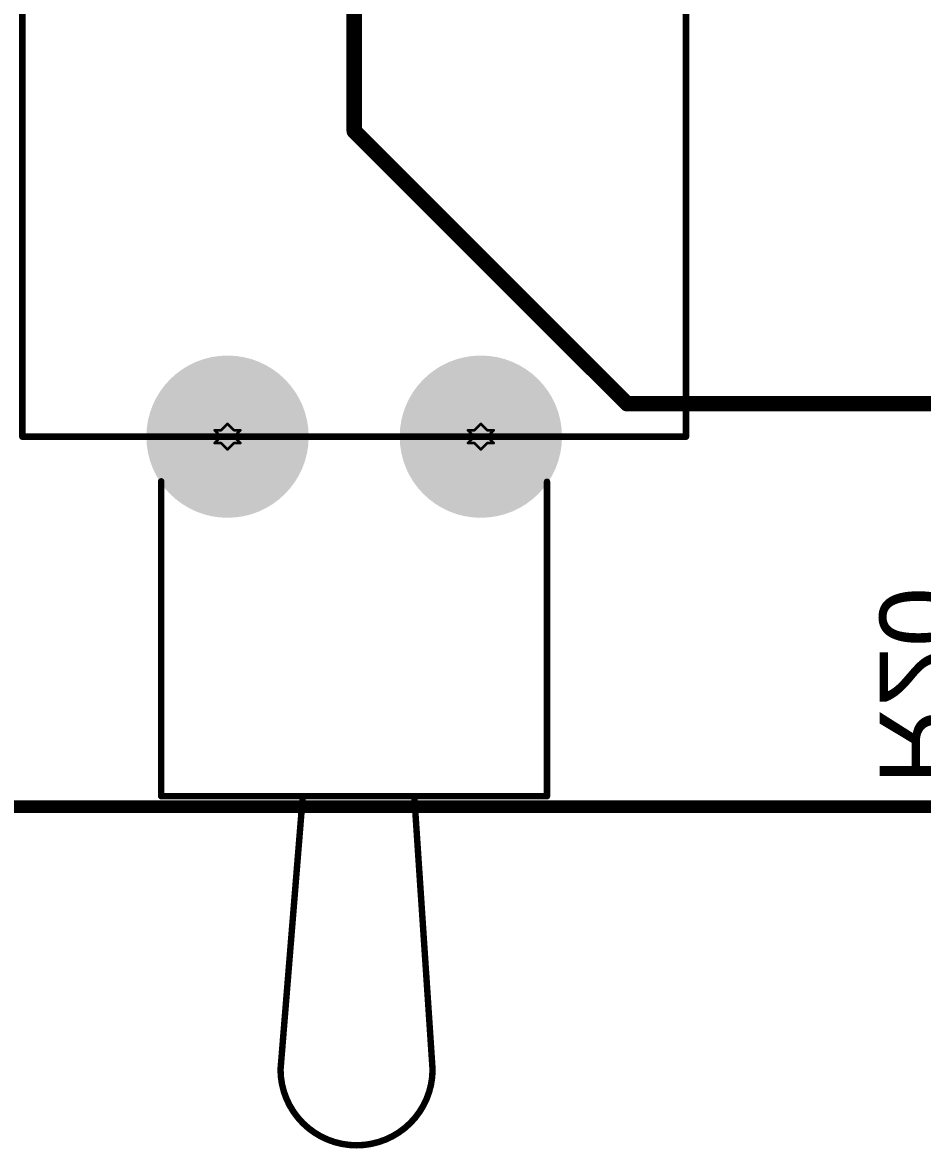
# Model space of a CAD drawing. Header units: inches. Extents: x -11 to 1110, y -7 to 455.
# Drawn here: x 652.45 to 670.21, y -6.75 to 15.49 of the extents above; entities that cross this region are included whole.
import ezdxf

# ---------------------------------------------------------------- set-up
doc = ezdxf.new("R2010")
doc.units = ezdxf.units.IN
for name, color, linetype in [('Board_outline', 216, 'Continuous'), ('Bottom Layer', 5, 'Continuous'), ('Bottom Overlay', 54, 'Continuous'), ('Bottom Solder', 6, 'Continuous'), ('Drill Drawing', 1, 'Continuous'), ('Multi-Layer', 9, 'Continuous'), ('Pad Holes', 156, 'Continuous'), ('Top Layer', 1, 'Continuous'), ('Top Solder', 216, 'Continuous')]:
    doc.layers.add(name, color=color, linetype=linetype)
doc.styles.add('Arial', font='', dxfattribs={"height": 0.2})
doc.styles.get('Arial').set_extended_font_data('Arial')

# ---------------------------------------------------------------- blocks, each defined once
blk = doc.blocks.new('MT_0_102_C003_N003_RS__B_9')
at = {"layer": 'Bottom Layer'}
h = blk.add_hatch(color=5, dxfattribs=at)
edge = h.paths.add_edge_path()
edge.add_arc((-2.5, 6.35), 1.5, 0, 360)
h = blk.add_hatch(color=5, dxfattribs=at)
edge = h.paths.add_edge_path()
edge.add_arc((2.5, 6.35), 1.5, 0, 360)
h = blk.add_hatch(color=5, dxfattribs=at)
edge = h.paths.add_edge_path()
edge.add_arc((-4.7, -6.35), 1.5, 0, 360)
h = blk.add_hatch(color=5, dxfattribs=at)
edge = h.paths.add_edge_path()
edge.add_arc((0, -6.35), 1.5, 0, 360)
h = blk.add_hatch(color=5, dxfattribs=at)
edge = h.paths.add_edge_path()
edge.add_arc((4.7, -6.35), 1.5, 0, 360)
at = {"layer": 'Bottom Solder'}
h = blk.add_hatch(color=6, dxfattribs=at)
edge = h.paths.add_edge_path()
edge.add_arc((-2.5, 6.35), 1.602, 0, 360)
h = blk.add_hatch(color=6, dxfattribs=at)
edge = h.paths.add_edge_path()
edge.add_arc((2.5, 6.35), 1.602, 0, 360)
h = blk.add_hatch(color=6, dxfattribs=at)
edge = h.paths.add_edge_path()
edge.add_arc((-4.7, -6.35), 1.602, 0, 360)
h = blk.add_hatch(color=6, dxfattribs=at)
edge = h.paths.add_edge_path()
edge.add_arc((0, -6.35), 1.602, 0, 360)
h = blk.add_hatch(color=6, dxfattribs=at)
edge = h.paths.add_edge_path()
edge.add_arc((4.7, -6.35), 1.602, 0, 360)
at = {"layer": 'Multi-Layer'}
h = blk.add_hatch(color=9, dxfattribs=at)
edge = h.paths.add_edge_path()
edge.add_arc((-2.5, 6.35), 1.5, 0, 360)
h = blk.add_hatch(color=9, dxfattribs=at)
edge = h.paths.add_edge_path()
edge.add_arc((2.5, 6.35), 1.5, 0, 360)
h = blk.add_hatch(color=9, dxfattribs=at)
edge = h.paths.add_edge_path()
edge.add_arc((-4.7, -6.35), 1.5, 0, 360)
h = blk.add_hatch(color=9, dxfattribs=at)
edge = h.paths.add_edge_path()
edge.add_arc((0, -6.35), 1.5, 0, 360)
h = blk.add_hatch(color=9, dxfattribs=at)
edge = h.paths.add_edge_path()
edge.add_arc((4.7, -6.35), 1.5, 0, 360)
at = {"layer": 'Pad Holes'}
h = blk.add_hatch(color=7, dxfattribs=at)
edge = h.paths.add_edge_path()
edge.add_arc((-2.5, 6.35), 0.95, 0, 360)
h = blk.add_hatch(color=7, dxfattribs=at)
edge = h.paths.add_edge_path()
edge.add_arc((2.5, 6.35), 0.95, 0, 360)
h = blk.add_hatch(color=7, dxfattribs=at)
edge = h.paths.add_edge_path()
edge.add_arc((-4.7, -6.35), 0.95, 0, 360)
h = blk.add_hatch(color=7, dxfattribs=at)
edge = h.paths.add_edge_path()
edge.add_arc((0, -6.35), 0.95, 0, 360)
h = blk.add_hatch(color=7, dxfattribs=at)
edge = h.paths.add_edge_path()
edge.add_arc((4.7, -6.35), 0.95, 0, 360)
at = {"layer": 'Top Layer'}
h = blk.add_hatch(color=1, dxfattribs=at)
edge = h.paths.add_edge_path()
edge.add_arc((-2.5, 6.35), 1.5, 0, 360)
h = blk.add_hatch(color=1, dxfattribs=at)
edge = h.paths.add_edge_path()
edge.add_arc((2.5, 6.35), 1.5, 0, 360)
h = blk.add_hatch(color=1, dxfattribs=at)
edge = h.paths.add_edge_path()
edge.add_arc((-4.7, -6.35), 1.5, 0, 360)
h = blk.add_hatch(color=1, dxfattribs=at)
edge = h.paths.add_edge_path()
edge.add_arc((0, -6.35), 1.5, 0, 360)
h = blk.add_hatch(color=1, dxfattribs=at)
edge = h.paths.add_edge_path()
edge.add_arc((4.7, -6.35), 1.5, 0, 360)
at = {"layer": 'Top Solder'}
h = blk.add_hatch(color=216, dxfattribs=at)
edge = h.paths.add_edge_path()
edge.add_arc((-2.5, 6.35), 1.602, 0, 360)
h = blk.add_hatch(color=216, dxfattribs=at)
edge = h.paths.add_edge_path()
edge.add_arc((2.5, 6.35), 1.602, 0, 360)
h = blk.add_hatch(color=216, dxfattribs=at)
edge = h.paths.add_edge_path()
edge.add_arc((-4.7, -6.35), 1.602, 0, 360)
h = blk.add_hatch(color=216, dxfattribs=at)
edge = h.paths.add_edge_path()
edge.add_arc((0, -6.35), 1.602, 0, 360)
h = blk.add_hatch(color=216, dxfattribs=at)
edge = h.paths.add_edge_path()
edge.add_arc((4.7, -6.35), 1.602, 0, 360)
at = {"layer": 'Bottom Overlay'}
for points in [[(-1.547, 18.85, 0.127, 0.127, -0.995896), (1.454, 18.85, 0.127, 0.127, 0)], [(-1.186, 13.45, 0.127, 0.127, 0), (-1.547, 18.85, 0.127, 0.127, 0)], [(1.454, 18.85, 0.127, 0.127, 0), (1.015, 13.45, 0.127, 0.127, 0)], [(-3.806, 13.45, 0.127, 0.127, 0), (-3.806, 7.24, 0.127, 0.127, 0)], [(3.81, 13.45, 0.127, 0.127, 0), (-3.806, 13.45, 0.127, 0.127, 0)], [(3.81, 13.45, 0.127, 0.127, 0), (3.81, 7.233, 0.127, 0.127, 0)], [(6.55, 6.35, 0.127, 0.127, 0), (-6.55, 6.35, 0.127, 0.127, 0)], [(-6.55, 6.35, 0.127, 0.127, 0), (-6.55, -3.75, 0.127, 0.127, 0)], [(6.55, 6.35, 0.127, 0.127, 0), (6.55, -3.75, 0.127, 0.127, 0)], [(6.55, -3.75, 0.127, 0.127, 0), (-6.55, -3.75, 0.127, 0.127, 0)]]:
    blk.add_lwpolyline(points, format="xyseb", dxfattribs=at)
for points in [[(-1.579, 18.85, 0.0635, 0.0635, 1), (-1.515, 18.85, 0.0635, 0.0635, 1)], [(-1.579, 18.85, 0.0635, 0.0635, 1), (-1.515, 18.85, 0.0635, 0.0635, 1)], [(1.422, 18.85, 0.0635, 0.0635, 1), (1.485, 18.85, 0.0635, 0.0635, 1)], [(1.422, 18.85, 0.0635, 0.0635, 1), (1.485, 18.85, 0.0635, 0.0635, 1)], [(-3.837, 13.45, 0.0635, 0.0635, 1), (-3.774, 13.45, 0.0635, 0.0635, 1)], [(-3.837, 13.45, 0.0635, 0.0635, 1), (-3.774, 13.45, 0.0635, 0.0635, 1)], [(-1.218, 13.45, 0.0635, 0.0635, 1), (-1.155, 13.45, 0.0635, 0.0635, 1)], [(0.983, 13.45, 0.0635, 0.0635, 1), (1.047, 13.45, 0.0635, 0.0635, 1)], [(3.778, 13.45, 0.0635, 0.0635, 1), (3.842, 13.45, 0.0635, 0.0635, 1)], [(3.778, 13.45, 0.0635, 0.0635, 1), (3.842, 13.45, 0.0635, 0.0635, 1)], [(-3.837, 7.24, 0.0635, 0.0635, 1), (-3.774, 7.24, 0.0635, 0.0635, 1)], [(3.778, 7.233, 0.0635, 0.0635, 1), (3.842, 7.233, 0.0635, 0.0635, 1)], [(-6.582, 6.35, 0.0635, 0.0635, 1), (-6.518, 6.35, 0.0635, 0.0635, 1)], [(-6.582, 6.35, 0.0635, 0.0635, 1), (-6.518, 6.35, 0.0635, 0.0635, 1)], [(6.518, 6.35, 0.0635, 0.0635, 1), (6.582, 6.35, 0.0635, 0.0635, 1)], [(6.518, 6.35, 0.0635, 0.0635, 1), (6.582, 6.35, 0.0635, 0.0635, 1)], [(-6.582, -3.75, 0.0635, 0.0635, 1), (-6.518, -3.75, 0.0635, 0.0635, 1)], [(-6.582, -3.75, 0.0635, 0.0635, 1), (-6.518, -3.75, 0.0635, 0.0635, 1)], [(6.518, -3.75, 0.0635, 0.0635, 1), (6.582, -3.75, 0.0635, 0.0635, 1)], [(6.518, -3.75, 0.0635, 0.0635, 1), (6.582, -3.75, 0.0635, 0.0635, 1)]]:
    blk.add_lwpolyline(points, format="xyseb", close=True, dxfattribs=at)

msp = doc.modelspace()

# ---------------------------------------------------------------- linework, layer by layer
at = {"layer": 'Board_outline'}
msp.add_lwpolyline([(0, 0, 0.254, 0.254, 0), (704, 0, 0.254, 0.254, 0)], format="xyseb", dxfattribs=at)
at = {"layer": 'Bottom Layer'}
for points in [[(658.996, 13.342, 0.305, 0.305, 0), (658.996, 20.007, 0.305, 0.305, 0)], [(658.996, 13.342, 0.305, 0.305, 0), (664.381, 7.957, 0.305, 0.305, 0)], [(664.381, 7.957, 0.305, 0.305, 0), (684.033, 7.957, 0.305, 0.305, 0)]]:
    msp.add_lwpolyline(points, format="xyseb", dxfattribs=at)
for points in [[(658.92, 13.342, 0.152, 0.152, 1), (659.072, 13.342, 0.152, 0.152, 1)], [(658.92, 13.342, 0.152, 0.152, 1), (659.072, 13.342, 0.152, 0.152, 1)], [(664.305, 7.957, 0.152, 0.152, 1), (664.457, 7.957, 0.152, 0.152, 1)], [(664.305, 7.957, 0.152, 0.152, 1), (664.457, 7.957, 0.152, 0.152, 1)]]:
    msp.add_lwpolyline(points, format="xyseb", close=True, dxfattribs=at)
at = {"layer": 'Drill Drawing'}
for points in [[(656.369, 7.434, 0.0508, 0.0508, 0), (656.496, 7.561, 0.0508, 0.0508, 0)], [(656.496, 7.561, 0.0508, 0.0508, 0), (656.623, 7.434, 0.0508, 0.0508, 0)], [(661.369, 7.434, 0.0508, 0.0508, 0), (661.496, 7.561, 0.0508, 0.0508, 0)], [(661.496, 7.561, 0.0508, 0.0508, 0), (661.623, 7.434, 0.0508, 0.0508, 0)], [(656.242, 7.434, 0.0508, 0.0508, 0), (656.369, 7.307, 0.0508, 0.0508, 0)], [(656.242, 7.434, 0.0508, 0.0508, 0), (656.369, 7.434, 0.0508, 0.0508, 0)], [(656.623, 7.434, 0.0508, 0.0508, 0), (656.75, 7.434, 0.0508, 0.0508, 0)], [(656.623, 7.307, 0.0508, 0.0508, 0), (656.75, 7.434, 0.0508, 0.0508, 0)], [(661.242, 7.434, 0.0508, 0.0508, 0), (661.369, 7.307, 0.0508, 0.0508, 0)], [(661.242, 7.434, 0.0508, 0.0508, 0), (661.369, 7.434, 0.0508, 0.0508, 0)], [(661.623, 7.434, 0.0508, 0.0508, 0), (661.75, 7.434, 0.0508, 0.0508, 0)], [(661.623, 7.307, 0.0508, 0.0508, 0), (661.75, 7.434, 0.0508, 0.0508, 0)], [(656.242, 7.18, 0.0508, 0.0508, 0), (656.369, 7.307, 0.0508, 0.0508, 0)], [(656.242, 7.18, 0.0508, 0.0508, 0), (656.369, 7.18, 0.0508, 0.0508, 0)], [(656.369, 7.18, 0.0508, 0.0508, 0), (656.496, 7.053, 0.0508, 0.0508, 0)], [(656.496, 7.053, 0.0508, 0.0508, 0), (656.623, 7.18, 0.0508, 0.0508, 0)], [(656.623, 7.307, 0.0508, 0.0508, 0), (656.75, 7.18, 0.0508, 0.0508, 0)], [(656.623, 7.18, 0.0508, 0.0508, 0), (656.75, 7.18, 0.0508, 0.0508, 0)], [(661.242, 7.18, 0.0508, 0.0508, 0), (661.369, 7.307, 0.0508, 0.0508, 0)], [(661.242, 7.18, 0.0508, 0.0508, 0), (661.369, 7.18, 0.0508, 0.0508, 0)], [(661.369, 7.18, 0.0508, 0.0508, 0), (661.496, 7.053, 0.0508, 0.0508, 0)], [(661.496, 7.053, 0.0508, 0.0508, 0), (661.623, 7.18, 0.0508, 0.0508, 0)], [(661.623, 7.307, 0.0508, 0.0508, 0), (661.75, 7.18, 0.0508, 0.0508, 0)], [(661.623, 7.18, 0.0508, 0.0508, 0), (661.75, 7.18, 0.0508, 0.0508, 0)]]:
    msp.add_lwpolyline(points, format="xyseb", dxfattribs=at)
for points in [[(656.484, 7.561, 0.0254, 0.0254, 1), (656.509, 7.561, 0.0254, 0.0254, 1)], [(656.484, 7.561, 0.0254, 0.0254, 1), (656.509, 7.561, 0.0254, 0.0254, 1)], [(661.483, 7.561, 0.0254, 0.0254, 1), (661.509, 7.561, 0.0254, 0.0254, 1)], [(661.483, 7.561, 0.0254, 0.0254, 1), (661.509, 7.561, 0.0254, 0.0254, 1)], [(656.23, 7.434, 0.0254, 0.0254, 1), (656.255, 7.434, 0.0254, 0.0254, 1)], [(656.23, 7.434, 0.0254, 0.0254, 1), (656.255, 7.434, 0.0254, 0.0254, 1)], [(656.357, 7.434, 0.0254, 0.0254, 1), (656.382, 7.434, 0.0254, 0.0254, 1)], [(656.357, 7.434, 0.0254, 0.0254, 1), (656.382, 7.434, 0.0254, 0.0254, 1)], [(656.611, 7.434, 0.0254, 0.0254, 1), (656.636, 7.434, 0.0254, 0.0254, 1)], [(656.611, 7.434, 0.0254, 0.0254, 1), (656.636, 7.434, 0.0254, 0.0254, 1)], [(656.738, 7.434, 0.0254, 0.0254, 1), (656.763, 7.434, 0.0254, 0.0254, 1)], [(656.738, 7.434, 0.0254, 0.0254, 1), (656.763, 7.434, 0.0254, 0.0254, 1)], [(661.229, 7.434, 0.0254, 0.0254, 1), (661.255, 7.434, 0.0254, 0.0254, 1)], [(661.229, 7.434, 0.0254, 0.0254, 1), (661.255, 7.434, 0.0254, 0.0254, 1)], [(661.356, 7.434, 0.0254, 0.0254, 1), (661.382, 7.434, 0.0254, 0.0254, 1)], [(661.356, 7.434, 0.0254, 0.0254, 1), (661.382, 7.434, 0.0254, 0.0254, 1)], [(661.61, 7.434, 0.0254, 0.0254, 1), (661.636, 7.434, 0.0254, 0.0254, 1)], [(661.61, 7.434, 0.0254, 0.0254, 1), (661.636, 7.434, 0.0254, 0.0254, 1)], [(661.737, 7.434, 0.0254, 0.0254, 1), (661.763, 7.434, 0.0254, 0.0254, 1)], [(661.737, 7.434, 0.0254, 0.0254, 1), (661.763, 7.434, 0.0254, 0.0254, 1)], [(656.23, 7.18, 0.0254, 0.0254, 1), (656.255, 7.18, 0.0254, 0.0254, 1)], [(656.23, 7.18, 0.0254, 0.0254, 1), (656.255, 7.18, 0.0254, 0.0254, 1)], [(656.357, 7.307, 0.0254, 0.0254, 1), (656.382, 7.307, 0.0254, 0.0254, 1)], [(656.357, 7.307, 0.0254, 0.0254, 1), (656.382, 7.307, 0.0254, 0.0254, 1)], [(656.357, 7.18, 0.0254, 0.0254, 1), (656.382, 7.18, 0.0254, 0.0254, 1)], [(656.357, 7.18, 0.0254, 0.0254, 1), (656.382, 7.18, 0.0254, 0.0254, 1)], [(656.611, 7.307, 0.0254, 0.0254, 1), (656.636, 7.307, 0.0254, 0.0254, 1)], [(656.611, 7.307, 0.0254, 0.0254, 1), (656.636, 7.307, 0.0254, 0.0254, 1)], [(656.611, 7.18, 0.0254, 0.0254, 1), (656.636, 7.18, 0.0254, 0.0254, 1)], [(656.611, 7.18, 0.0254, 0.0254, 1), (656.636, 7.18, 0.0254, 0.0254, 1)], [(656.738, 7.18, 0.0254, 0.0254, 1), (656.763, 7.18, 0.0254, 0.0254, 1)], [(656.738, 7.18, 0.0254, 0.0254, 1), (656.763, 7.18, 0.0254, 0.0254, 1)], [(661.229, 7.18, 0.0254, 0.0254, 1), (661.255, 7.18, 0.0254, 0.0254, 1)], [(661.229, 7.18, 0.0254, 0.0254, 1), (661.255, 7.18, 0.0254, 0.0254, 1)], [(661.356, 7.307, 0.0254, 0.0254, 1), (661.382, 7.307, 0.0254, 0.0254, 1)], [(661.356, 7.307, 0.0254, 0.0254, 1), (661.382, 7.307, 0.0254, 0.0254, 1)], [(661.356, 7.18, 0.0254, 0.0254, 1), (661.382, 7.18, 0.0254, 0.0254, 1)], [(661.356, 7.18, 0.0254, 0.0254, 1), (661.382, 7.18, 0.0254, 0.0254, 1)], [(661.61, 7.307, 0.0254, 0.0254, 1), (661.636, 7.307, 0.0254, 0.0254, 1)], [(661.61, 7.307, 0.0254, 0.0254, 1), (661.636, 7.307, 0.0254, 0.0254, 1)], [(661.61, 7.18, 0.0254, 0.0254, 1), (661.636, 7.18, 0.0254, 0.0254, 1)], [(661.61, 7.18, 0.0254, 0.0254, 1), (661.636, 7.18, 0.0254, 0.0254, 1)], [(661.737, 7.18, 0.0254, 0.0254, 1), (661.763, 7.18, 0.0254, 0.0254, 1)], [(661.737, 7.18, 0.0254, 0.0254, 1), (661.763, 7.18, 0.0254, 0.0254, 1)], [(656.484, 7.053, 0.0254, 0.0254, 1), (656.509, 7.053, 0.0254, 0.0254, 1)], [(656.484, 7.053, 0.0254, 0.0254, 1), (656.509, 7.053, 0.0254, 0.0254, 1)], [(661.483, 7.053, 0.0254, 0.0254, 1), (661.509, 7.053, 0.0254, 0.0254, 1)], [(661.483, 7.053, 0.0254, 0.0254, 1), (661.509, 7.053, 0.0254, 0.0254, 1)]]:
    msp.add_lwpolyline(points, format="xyseb", close=True, dxfattribs=at)

# ---------------------------------------------------------------- block references
at = {"rotation": 180}
msp.add_blockref('MT_0_102_C003_N003_RS__B_9', (658.996, 13.657), dxfattribs=at)

# ---------------------------------------------------------------- texts
at = {"layer": 'Bottom Overlay', "style": 'Arial', "text_generation_flag": 2}
msp.add_text('R20', height=1.524, rotation=270, dxfattribs=at).set_placement((669.366, 0.432))

doc.saveas('drawing.dxf')
